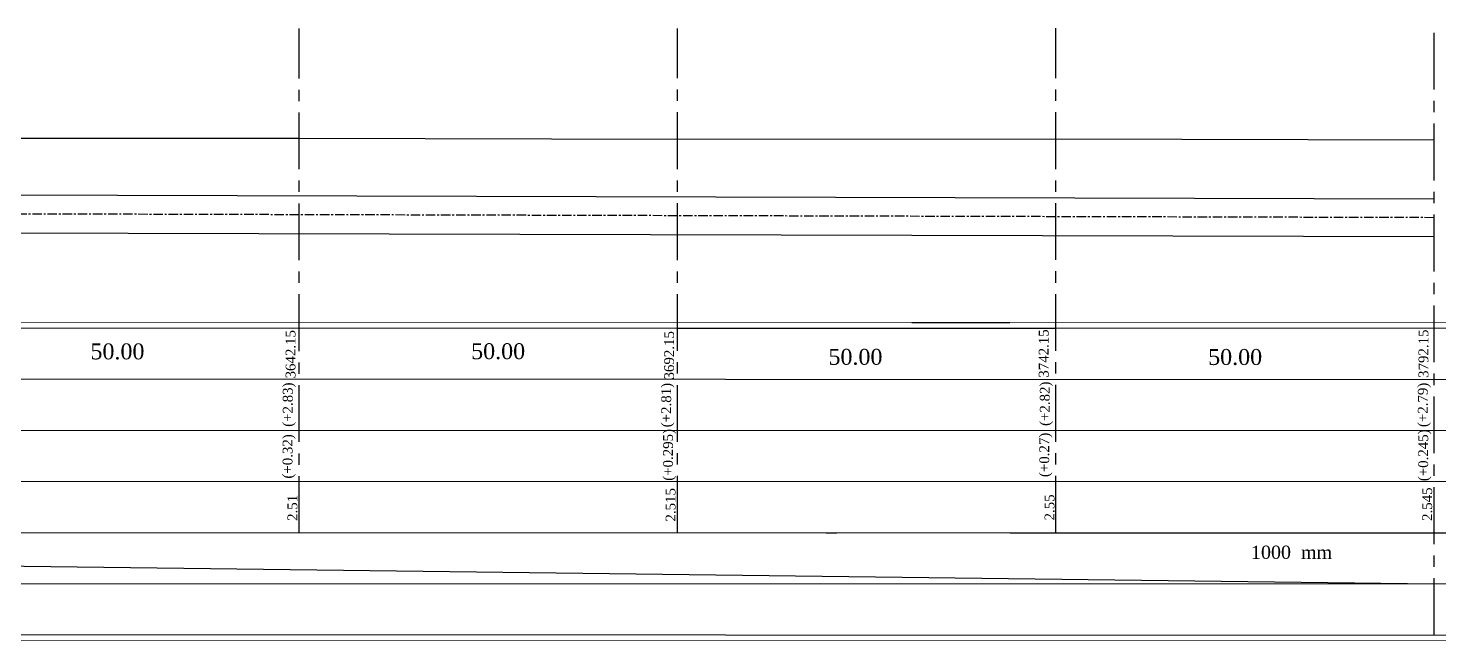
# Model space of a CAD drawing. Header units: inches. Extents: x 1824 to 2531, y 1185 to 2290.
# Drawn here: x 2237.3 to 2423.8, y 1332.8 to 1413.7 of the extents above; entities that cross this region are included whole.
import ezdxf

# ---------------------------------------------------------------- set-up
doc = ezdxf.new("R2010")
doc.units = ezdxf.units.IN
doc.header["$MEASUREMENT"] = 0
doc.linetypes.add('CENTER', pattern=[2, 1.25, -0.25, 0.25, -0.25])
doc.layers.add('4', color=85, linetype='Continuous')
doc.layers.add('KHRRBA', color=6, linetype='Continuous')
doc.layers.add('table3', color=150, linetype='Continuous', lineweight=15)
doc.layers.add('table5', color=5, linetype='Continuous', lineweight=25)
doc.styles.add('ROMANTIC', font='times.ttf')

msp = doc.modelspace()

# ---------------------------------------------------------------- linework, layer by layer
at = {"color": 3}
for p, q in [((2173.14, 1399.13), (2273.14, 1399.14)), ((2273.14, 1399.14), (2323.14, 1399.03)), ((2323.14, 1399.03), (2373.14, 1399.08)), ((2373.14, 1399.08), (2423.14, 1398.93))]:
    msp.add_line(p, q, dxfattribs=at)
at = {"color": 5}
for p, q in [((1873.14, 1392.59), (2423.12, 1391.16)), ((1873.14, 1387.58), (2423.14, 1386.16)), ((2323.14, 1374.09), (2373.14, 1374.09)), ((2354.14, 1374.83), (2367.06, 1374.83)), ((1873.14, 1347.22), (2423.14, 1340.32)), ((2342.79, 1347.05), (2344.19, 1347.05)), ((2367.06, 1347.08), (2407.94, 1347.08)), ((2373.14, 1347.08), (2425.72, 1347.08))]:
    msp.add_line(p, q, dxfattribs=at)
at = {"color": 1, "linetype": 'CENTER'}
msp.add_line((2423.14, 1388.66), (1873.15, 1390.08), dxfattribs=at)
at = {"layer": '4', "linetype": 'CENTER', "ltscale": 6}
for p, q in [((2273.14, 1347.05), (2273.14, 1413.61)), ((2323.14, 1347.07), (2323.14, 1413.64)), ((2373.14, 1347.08), (2373.14, 1413.66)), ((2423.14, 1333.57), (2423.14, 1413.66))]:
    msp.add_line(p, q, dxfattribs=at)
at = {"layer": 'table3'}
for p, q in [((1833.01, 1374.98), (2426.47, 1374.81)), ((1833, 1332.98), (2426.47, 1332.81))]:
    msp.add_line(p, q, dxfattribs=at)
at = {"layer": 'table5', "color": 5}
for p, q in [((1833.76, 1374.23), (2425.72, 1374.06)), ((1833.76, 1367.48), (2425.72, 1367.32)), ((1833.76, 1360.73), (2425.72, 1360.57)), ((1833.76, 1353.98), (2425.72, 1353.82)), ((1833.76, 1347.23), (2415.33, 1347.07)), ((1833.75, 1340.48), (2425.72, 1340.31)), ((1833.75, 1333.73), (2425.72, 1333.57))]:
    msp.add_line(p, q, dxfattribs=at)

# ---------------------------------------------------------------- texts
at = {"layer": 'KHRRBA', "linetype": 'Continuous', "style": 'ROMANTIC'}
for p in [(2245.57, 1369.96), (2295.88, 1369.98), (2343.1, 1369.24), (2393.28, 1369.22)]:
    msp.add_text('50.00', height=2.1, dxfattribs=at).set_placement(p)
for s, p in [('3642.15', (2272.66, 1367.44)), ('3692.15', (2322.69, 1367.3)), ('3742.15', (2372.19, 1367.54)), ('3792.15', (2422.38, 1367.51)), ('(+2.83)', (2272.29, 1361.05)), ('(+2.81)', (2322.31, 1360.99)), ('(+2.82)', (2372.34, 1361.17)), ('(+2.79)', (2422.29, 1361.02)), ('(+0.32)', (2272.27, 1354.22)), ('(+0.295)', (2322.55, 1353.93)), ('(+0.27)', (2372.27, 1354.42)), ('(+0.245)', (2422.35, 1353.88)), ('2.51', (2272.91, 1348.64)), ('2.515', (2322.88, 1348.55)), ('2.55', (2372.96, 1348.69)), ('2.545', (2422.87, 1348.63))]:
    msp.add_text(s, height=1.301, rotation=90, dxfattribs=at).set_placement(p)
at = {"layer": 'KHRRBA', "color": 0, "linetype": 'Continuous', "style": 'ROMANTIC'}
msp.add_text('1000  mm', height=1.75, dxfattribs=at).set_placement((2398.94, 1343.62))

doc.saveas('drawing.dxf')
